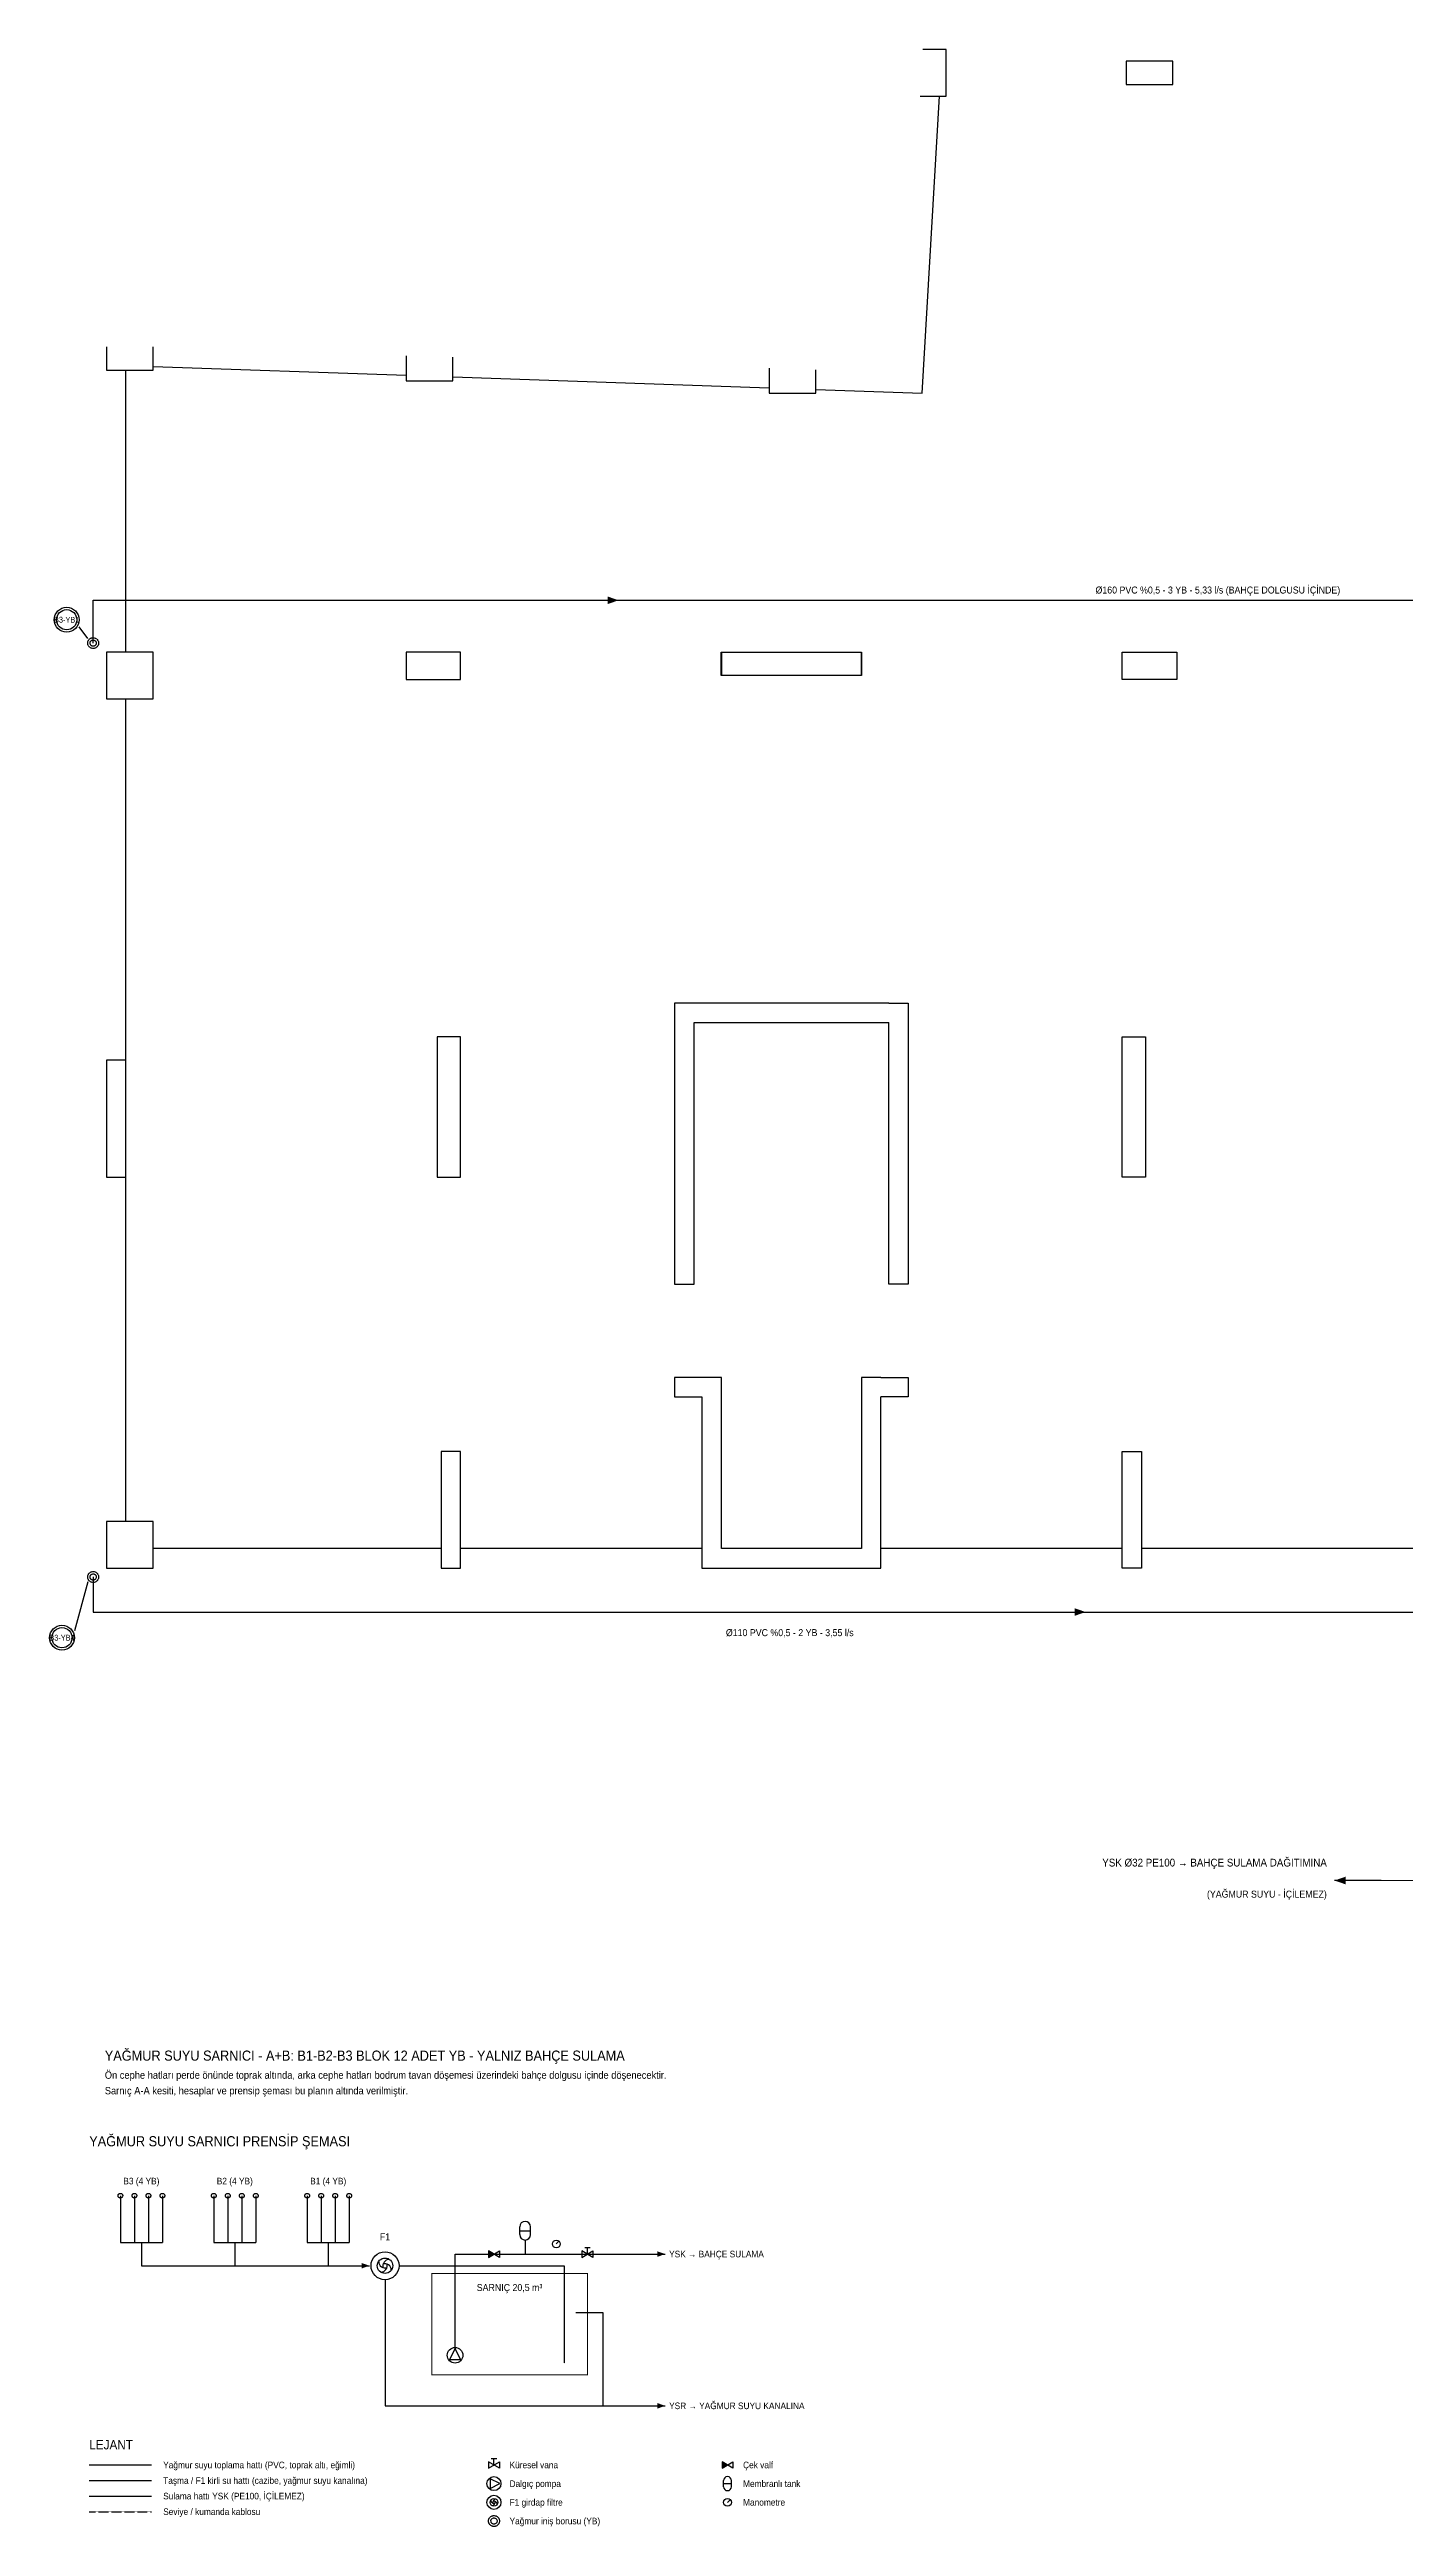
# Model space of a CAD drawing. Header units: centimetres. Extents: x 247949 to 357871, y -501485 to -497749.
# Drawn here: x 247949 to 249691, y -501485 to -498302 of the extents above; entities that cross this region are included whole.
import ezdxf
from ezdxf.enums import TextEntityAlignment as Align

# ---------------------------------------------------------------- set-up
doc = ezdxf.new("R2010")
doc.units = ezdxf.units.CM
doc.linetypes.add('DASHED', pattern=[1.524, 1.27, -0.254])
doc.linetypes.add('DASHED2', pattern=[0.762, 0.635, -0.127])
for name, color, linetype in [('MIM-KOLON-REFERANS', 8, 'Continuous'), ('MTY-YAGMUR-BORUSU', 3, 'DASHED'), ('MTY-YAGMUR-BORUSU-CAP', 3, 'Continuous'), ('MTY-YAGMURSU-KOLON NO', 3, 'Continuous'), ('YS-CIHAZ', 135, 'Continuous'), ('YS-ELEKTRIK', 8, 'DASHED2'), ('YS-KULLANMA', 200, 'Continuous'), ('YS-SARNIC', 11, 'Continuous'), ('YS-TASMA', 34, 'DASHED'), ('YS-VANA', 1, 'Continuous'), ('YS-YAZI', 7, 'Continuous')]:
    doc.layers.add(name, color=color, linetype=linetype)
doc.styles.add('ROTAS-ARIAL', font='arial.ttf')

msp = doc.modelspace()

# ---------------------------------------------------------------- linework, layer by layer
at = {"layer": 'MIM-KOLON-REFERANS'}
for points in [[(249067.4, -498362.3), (249101, -498362.3), (249101, -498302.3), (249071, -498302.3)], [(249392.1, -498317.3), (249332.1, -498317.3), (249332.1, -498347.3), (249392.1, -498347.3), (249392.1, -498317.3)], [(248933.5, -498739), (249070.2, -498743.7), (249092.5, -498362.3)], [(248022.2, -498684.5), (248022.2, -498714.5), (248082.2, -498714.5), (248082.2, -498684.5)], [(248047.2, -499076.7), (248047.2, -498714.5)], [(248082.2, -498709.5), (248407.1, -498720.7)], [(248407.1, -498695.7), (248407.1, -498727.8), (248467.1, -498727.8), (248467.1, -498697.8)], [(248467.1, -498722.8), (248873.5, -498736.9)], [(248873.5, -498711.9), (248873.5, -498744), (248933.5, -498744), (248933.5, -498714)], [(248022.2, -499076.7), (248022.2, -499136.7), (248082.2, -499136.7), (248082.2, -499076.7), (248022.2, -499076.7)], [(248477.1, -499111.7), (248477.1, -499076.7), (248407.1, -499076.7), (248407.1, -499111.7), (248477.1, -499111.7)], [(248992.2, -499106.7), (248812, -499106.7), (248812, -499076.7), (248992.2, -499076.7)], [(248812.2, -499076.7), (248812.2, -499106.7)], [(248992, -499076.7), (248992, -499106.7)], [(248992.2, -499106.7), (248992.2, -499076.7)], [(249327.1, -499111.7), (249327.1, -499076.7), (249397.1, -499076.7), (249397.1, -499111.7), (249327.1, -499111.7)], [(248047.2, -500193.6), (248047.2, -499136.7)], [(249027.1, -499527.6), (248777.1, -499527.6), (248777.1, -499527.6), (248752.1, -499527.6), (248752.1, -499888.6), (248777.1, -499888.6), (248777.1, -499552.6), (249027.1, -499552.6)], [(249027.1, -499527.6), (249052.1, -499527.6), (249052.1, -499888.6), (249027.1, -499888.6), (249027.1, -499552.6)], [(248447.1, -499751.1), (248477.1, -499751.1), (248477.1, -499571.1), (248447.1, -499571.1), (248447.1, -499751.1)], [(249357.1, -499751.1), (249327.1, -499751.1), (249327.1, -499571.1), (249357.1, -499571.1), (249357.1, -499751.1)], [(248022.2, -499751.1), (248047.2, -499751.1), (248047.2, -499601.1), (248022.2, -499601.1), (248022.2, -499751.1)], [(248787, -500008.6), (248752.1, -500008.6), (248752.1, -500033.6), (248787, -500033.6)], [(249017.2, -500008.6), (248992.1, -500008.6), (248992.1, -500228.4), (248812.2, -500228.4), (248812.2, -500008.6), (248787, -500008.6)], [(249017.2, -500008.6), (248992.1, -500008.6), (248992.1, -500228.4), (248812.2, -500228.4), (248812.2, -500008.6), (248787, -500008.6)], [(249017.2, -500008.6), (249052.1, -500008.6), (249052.1, -500033.6), (249017.2, -500033.6)], [(249017.2, -500008.6), (249052.1, -500008.6), (249052.1, -500033.6), (249017.2, -500033.6)], [(248787, -500033.6), (248787, -500228.4), (248787, -500228.4), (248787, -500253.6), (249017.2, -500253.6), (249017.2, -500228.4), (249017.2, -500228.4), (249017.2, -500033.6)], [(248787, -500033.6), (248787, -500228.4), (248787, -500228.4), (248787, -500253.6), (249017.2, -500253.6), (249017.2, -500228.4), (249017.2, -500228.4), (249017.2, -500033.6)], [(248452.1, -500103.6), (248452.1, -500253.6), (248477.1, -500253.6), (248477.1, -500103.6), (248452.1, -500103.6)], [(249352.1, -500103.6), (249352.1, -500253.6), (249327.1, -500253.6), (249327.1, -500103.6), (249352.1, -500103.6)], [(248022.2, -500193.6), (248022.2, -500253.6), (248082.2, -500253.6), (248082.2, -500193.6), (248022.2, -500193.6)], [(248452.1, -500228.5), (248082.2, -500228.5)], [(248787, -500228.5), (248477.1, -500228.5)], [(249327.1, -500228.5), (249017.2, -500228.5)], [(249722, -500228.5), (249352.1, -500228.5)]]:
    msp.add_lwpolyline(points, dxfattribs=at)
at = {"layer": 'MTY-YAGMUR-BORUSU'}
for p, q in [((248600, -499010), (248680, -499010)), ((249200, -500310), (249280, -500310)), ((248040, -501060), (248040, -501120)), ((248058, -501060), (248058, -501120)), ((248076, -501060), (248076, -501120)), ((248094, -501060), (248094, -501120)), ((248160, -501060), (248160, -501120)), ((248178, -501060), (248178, -501120)), ((248196, -501060), (248196, -501120)), ((248214, -501060), (248214, -501120)), ((248280, -501060), (248280, -501120)), ((248298, -501060), (248298, -501120)), ((248316, -501060), (248316, -501120)), ((248334, -501060), (248334, -501120)), ((248040, -501120), (248094, -501120)), ((248067, -501120), (248067, -501150)), ((248160, -501120), (248214, -501120)), ((248187, -501120), (248187, -501150)), ((248280, -501120), (248334, -501120)), ((248307, -501120), (248307, -501150)), ((248067, -501150), (248307, -501150)), ((248307, -501150), (248360, -501150))]:
    msp.add_line(p, q, dxfattribs=at)
at = {"layer": 'MTY-YAGMUR-BORUSU', "ltscale": 0.6}
for points in [[(248005, -499065), (248005, -499010), (250680, -499010), (250680, -500280)], [(248005, -500265), (248005, -500310), (250620, -500310)]]:
    msp.add_lwpolyline(points, dxfattribs=at)
at = {"layer": 'MTY-YAGMUR-BORUSU'}
msp.add_lwpolyline([(248398, -501150), (248610, -501150), (248610, -501275)], dxfattribs=at)
at = {"layer": 'MTY-YAGMUR-BORUSU', "ltscale": 0.5}
msp.add_lwpolyline([(248000, -501406), (248080, -501406)], dxfattribs=at)
at = {"layer": 'MTY-YAGMUR-BORUSU'}
for centre, radius in [((248005, -499065), 7), ((248005, -499065), 4), ((248005, -500265), 7), ((248005, -500265), 4), ((248040, -501060), 3), ((248058, -501060), 3), ((248076, -501060), 3), ((248094, -501060), 3), ((248160, -501060), 3), ((248178, -501060), 3), ((248196, -501060), 3), ((248214, -501060), 3), ((248280, -501060), 3), ((248298, -501060), 3), ((248316, -501060), 3), ((248334, -501060), 3), ((248520, -501478), 7), ((248520, -501478), 4)]:
    msp.add_circle(centre, radius, dxfattribs=at)
for points in [[(248680, -499010), (248666, -499014.9), (248666, -499005.1)], [(249280, -500310), (249266, -500314.9), (249266, -500305.1)], [(248360, -501150), (248350, -501153.5), (248350, -501146.5)]]:
    msp.add_solid(points, dxfattribs=at)
at = {"layer": 'MTY-YAGMURSU-KOLON NO'}
for p, q in [((247998, -499059), (247987, -499044)), ((247998, -500271), (247981, -500334))]:
    msp.add_line(p, q, dxfattribs=at)
for centre, radius in [((247971, -499035), 16), ((247971, -499035), 13), ((247965, -500343), 16), ((247965, -500343), 13)]:
    msp.add_circle(centre, radius, dxfattribs=at)
at = {"layer": 'YS-CIHAZ'}
for p, q in [((248553, -501105), (248567, -501105)), ((248600, -501122), (248603, -501119)), ((248815, -501430), (248825, -501430)), ((248820, -501454), (248823, -501451))]:
    msp.add_line(p, q, dxfattribs=at)
for points in [[(248553, -501110), (248553, -501100)], [(248567, -501110), (248567, -501100)], [(248815, -501434), (248815, -501426)], [(248825, -501434), (248825, -501426)]]:
    msp.add_lwpolyline(points, dxfattribs=at)
for points in [[(248477, -501270.5), (248470, -501256.5), (248463, -501270.5)], [(248515, -501436.3), (248527.6, -501430), (248515, -501423.7)]]:
    msp.add_lwpolyline(points, close=True, dxfattribs=at)
for centre, radius in [((248380, -501150), 18), ((248380, -501150), 9.9), ((248600, -501122), 5), ((248470, -501265), 10), ((248520, -501430), 9), ((248520, -501454), 9), ((248520, -501454), 4.95), ((248820, -501454), 5)]:
    msp.add_circle(centre, radius, dxfattribs=at)
for centre, radius, start, end in [((248560, -501100), 7, 0, 180), ((248560, -501110), 7, 180, 360), ((248380, -501144.6), 8.1, 180, 290), ((248385.4, -501150), 8.1, 90, 200), ((248374.6, -501150), 8.1, 270, 380), ((248380, -501155.4), 8.1, 360, 470), ((248820, -501426), 5, 0, 180), ((248520, -501451.3), 4.05, 180, 290), ((248517.3, -501454), 4.05, 270, 380), ((248520, -501456.7), 4.05, 360, 470), ((248522.7, -501454), 4.05, 90, 200), ((248820, -501434), 5, 180, 360)]:
    msp.add_arc(centre, radius, start, end, dxfattribs=at)
at = {"layer": 'YS-ELEKTRIK', "ltscale": 0.5}
msp.add_lwpolyline([(248000, -501466), (248080, -501466)], dxfattribs=at)
at = {"layer": 'YS-KULLANMA'}
for p, q in [((249660, -500655), (249600, -500655)), ((248560, -501117), (248560, -501135)), ((248700, -501135), (248740, -501135))]:
    msp.add_line(p, q, dxfattribs=at)
at = {"layer": 'YS-KULLANMA', "const_width": 1.2}
msp.add_lwpolyline([(249970, -500431), (249970, -500595), (249890, -500595), (249890, -500655), (249600, -500655)], dxfattribs=at)
at = {"layer": 'YS-KULLANMA'}
msp.add_lwpolyline([(248470, -501255), (248470, -501135), (248700, -501135)], dxfattribs=at)
at = {"layer": 'YS-KULLANMA', "ltscale": 0.5}
msp.add_lwpolyline([(248000, -501446), (248080, -501446)], dxfattribs=at)
at = {"layer": 'YS-KULLANMA'}
for points in [[(249600, -500655), (249614, -500650.1), (249614, -500659.9)], [(248740, -501135), (248730, -501138.5), (248730, -501131.5)]]:
    msp.add_solid(points, dxfattribs=at)
at = {"layer": 'YS-SARNIC', "const_width": 1.2}
msp.add_lwpolyline([(248440, -501290), (248640, -501290), (248640, -501160), (248440, -501160)], close=True, dxfattribs=at)
at = {"layer": 'YS-TASMA'}
msp.add_line((248700, -501330), (248740, -501330), dxfattribs=at)
for points in [[(248380, -501168), (248380, -501330), (248700, -501330)], [(248625, -501210), (248660, -501210), (248660, -501330)]]:
    msp.add_lwpolyline(points, dxfattribs=at)
at = {"layer": 'YS-TASMA', "ltscale": 0.5}
msp.add_lwpolyline([(248000, -501426), (248080, -501426)], dxfattribs=at)
at = {"layer": 'YS-TASMA'}
msp.add_solid([(248740, -501330), (248730, -501333.5), (248730, -501326.5)], dxfattribs=at)
at = {"layer": 'YS-VANA'}
for p, q in [((248636.5, -501126.6), (248643.5, -501126.6)), ((248640, -501135), (248640, -501126.6)), ((248516.5, -501397.6), (248523.5, -501397.6)), ((248520, -501406), (248520, -501397.6))]:
    msp.add_line(p, q, dxfattribs=at)
for points in [[(248513, -501139.2), (248527, -501130.8), (248527, -501139.2), (248513, -501130.8)], [(248633, -501139.2), (248647, -501130.8), (248647, -501139.2), (248633, -501130.8)], [(248513, -501410.2), (248527, -501401.8), (248527, -501410.2), (248513, -501401.8)], [(248813, -501410.2), (248827, -501401.8), (248827, -501410.2), (248813, -501401.8)]]:
    msp.add_lwpolyline(points, close=True, dxfattribs=at)
for points in [[(248513, -501139.2), (248520, -501135), (248513, -501130.8)], [(248813, -501410.2), (248820, -501406), (248813, -501401.8)]]:
    msp.add_solid(points, dxfattribs=at)

# ---------------------------------------------------------------- texts
at = {"layer": 'MTY-YAGMUR-BORUSU-CAP', "style": 'ROTAS-ARIAL', "width": 0.9}
msp.add_text('Ø160 PVC %0,5 - 3 YB - 5,33 l/s (BAHÇE DOLGUSU İÇİNDE)', height=9, dxfattribs=at).set_placement((249450, -499004), align=Align.BOTTOM_CENTER)
msp.add_text('Ø110 PVC %0,5 - 2 YB - 3,55 l/s', height=9, dxfattribs=at).set_placement((248900, -500332), align=Align.TOP_CENTER)
at = {"layer": 'MTY-YAGMURSU-KOLON NO', "style": 'ROTAS-ARIAL', "width": 0.9}
for s, p in [('B3-YB1', (247971, -499035)), ('B3-YB4', (247965, -500343))]:
    msp.add_text(s, height=7.5, dxfattribs=at).set_placement(p, align=Align.MIDDLE_CENTER)
at = {"layer": 'YS-YAZI', "style": 'ROTAS-ARIAL', "width": 0.9}
msp.add_text('YSK Ø32 PE100 → BAHÇE SULAMA DAĞITIMINA', height=10, dxfattribs=at).set_placement((249590, -500640), align=Align.BOTTOM_RIGHT)
msp.add_text('(YAĞMUR SUYU - İÇİLEMEZ)', height=9, dxfattribs=at).set_placement((249590, -500668), align=Align.TOP_RIGHT)
for s, height, p in [('YAĞMUR SUYU SARNICI - A+B: B1-B2-B3 BLOK 12 ADET YB - YALNIZ BAHÇE SULAMA', 13, (248020, -500880)), ('Sarnıç A-A kesiti, hesaplar ve prensip şeması bu planın altında verilmiştir.', 9.5, (248020, -500925)), ('Ön cephe hatları perde önünde toprak altında, arka cephe hatları bodrum tavan döşemesi üzerindeki bahçe dolgusu içinde döşenecektir.', 9.5, (248020, -500905)), ('YAĞMUR SUYU SARNICI PRENSİP ŞEMASI', 13, (248000, -500990)), ('YSK → BAHÇE SULAMA', 8.5, (248745, -501135)), ('YSR → YAĞMUR SUYU KANALINA', 8.5, (248745, -501330)), ('LEJANT', 12, (248000, -501380)), ('Yağmur suyu toplama hattı (PVC, toprak altı, eğimli)', 8.5, (248095, -501406)), ('Taşma / F1 kirli su hattı (cazibe, yağmur suyu kanalına)', 8.5, (248095, -501426)), ('Küresel vana', 8.5, (248540, -501406)), ('Dalgıç pompa', 8.5, (248540, -501430)), ('Çek valf', 8.5, (248840, -501406)), ('Membranlı tank', 8.5, (248840, -501430)), ('Sulama hattı YSK (PE100, İÇİLEMEZ)', 8.5, (248095, -501446)), ('Seviye / kumanda kablosu', 8.5, (248095, -501466)), ('F1 girdap filtre', 8.5, (248540, -501454)), ('Manometre', 8.5, (248840, -501454)), ('Yağmur iniş borusu (YB)', 8.5, (248540, -501478))]:
    msp.add_text(s, height=height, dxfattribs=at).set_placement(p, align=Align.MIDDLE_LEFT)
for s, height, p in [('B3 (4 YB)', 8.5, (248067, -501048)), ('B2 (4 YB)', 8.5, (248187, -501048)), ('B1 (4 YB)', 8.5, (248307, -501048)), ('F1', 9, (248380, -501120))]:
    msp.add_text(s, height=height, dxfattribs=at).set_placement(p, align=Align.BOTTOM_CENTER)
msp.add_text('SARNIÇ 20,5 m³', height=9, dxfattribs=at).set_placement((248540, -501178), align=Align.MIDDLE_CENTER)

doc.saveas('drawing.dxf')
